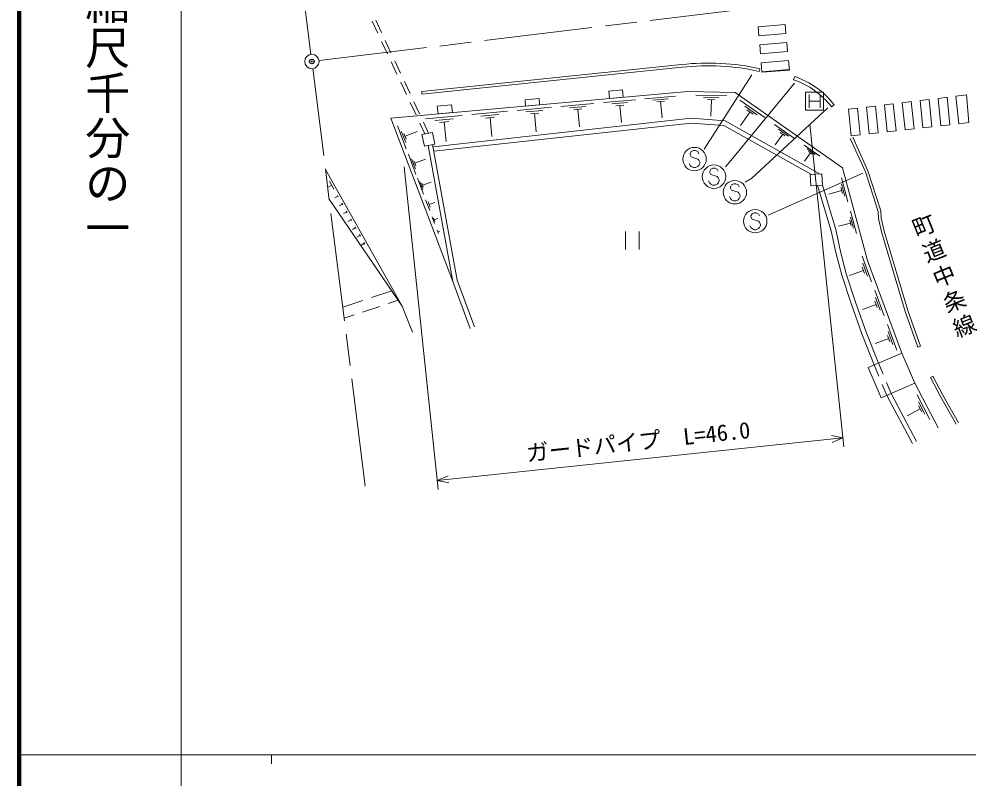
# Model space of a CAD drawing. Units: millimetres, scale not verified. Extents: x 40000 to 680000, y 20000 to 380000.
# Drawn here: x 40000 to 145386, y 202409 to 286683 of the extents above; entities that cross this region are included whole.
import ezdxf
from ezdxf.enums import TextEntityAlignment as Align

# ---------------------------------------------------------------- set-up
doc = ezdxf.new("R2010")
doc.units = ezdxf.units.MM
doc.header["$LTSCALE"] = 1000
doc.header["$PDMODE"] = 32
doc.header["$PDSIZE"] = 500
doc.linetypes.add('CHAIN', pattern=[18.5, 12, -1.5, 3.5, -1.5])
for name, color, linetype, lineweight in [('M-BGD', 7, 'Continuous', 13), ('M-BMK', 2, 'CHAIN', 13), ('M-BMK-SRVR', 3, 'Continuous', 13), ('M-STR-HTXT', 7, 'Continuous', 13), ('M-STR-STRC', 7, 'Continuous', 13), ('M-TTL', 2, 'Continuous', 140), ('M-TTL-BAND', 7, 'Continuous', 13)]:
    doc.layers.add(name, color=color, linetype=linetype, lineweight=lineweight)
doc.layers.add('M-BGD-HTXT', color=7, linetype='Continuous')
doc.layers.add('M-OTRS', color=6, linetype='Continuous')
doc.styles.add('@ＭＳ ゴシック', font='')
doc.styles.add('ＭＳ ゴシック', font='')
doc.styles.get('@ＭＳ ゴシック').set_extended_font_data('@MS Gothic')
doc.styles.get('ＭＳ ゴシック').set_extended_font_data('MS Gothic')

msp = doc.modelspace()

# ---------------------------------------------------------------- linework, layer by layer
at = {"layer": 'M-BGD'}
for p, q in [((79170, 286453), (79805, 285094)), ((79570, 286552), (80206, 285193)), ((80229, 284188), (80864, 282829)), ((80629, 284287), (81265, 282929)), ((81288, 281924), (81923, 280565)), ((81688, 282023), (82324, 280664)), ((84674, 278646), (113498, 281624)), ((84705, 278348), (113529, 281326)), ((122189, 281158), (122124, 280865)), ((82347, 279659), (82983, 278300)), ((82748, 279758), (83383, 278400)), ((126050, 280287), (125928, 279929)), ((84674, 278646), (84705, 278348)), ((115091, 278225), (118536, 278143)), ((83406, 277395), (84042, 276036)), ((83807, 277494), (84442, 276135)), ((100122, 276972), (103784, 277303)), ((104848, 277399), (108374, 277719)), ((105751, 277244), (107514, 277404)), ((109436, 277815), (112831, 278122)), ((110305, 277665), (112002, 277819)), ((110750, 277477), (111599, 277554)), ((111174, 277516), (111338, 275705)), ((115947, 277974), (117670, 277933)), ((116372, 277735), (117233, 277714)), ((116803, 277724), (116759, 275887)), ((119954, 277686), (122722, 275742)), ((90240, 276077), (94186, 276434)), ((95254, 276531), (99056, 276875)), ((96227, 276364), (98128, 276536)), ((96726, 276153), (97676, 276239)), ((97201, 276196), (97384, 274168)), ((101059, 276810), (102890, 276976)), ((101539, 276608), (102455, 276690)), ((101997, 276649), (102174, 274696)), ((106213, 277049), (107094, 277129)), ((106653, 277089), (106824, 275208)), ((121079, 276345), (120042, 274868)), ((120516, 277015), (121900, 276044)), ((120733, 276588), (121425, 276102)), ((130139, 276913), (130439, 277144)), ((84465, 275130), (85029, 273924)), ((84866, 275229), (85437, 274008)), ((85076, 275610), (89170, 275980)), ((86124, 275429), (88171, 275615)), ((86660, 275203), (87684, 275295)), ((87172, 275249), (87370, 273065)), ((91250, 275903), (93223, 276082)), ((91767, 275685), (92754, 275774)), ((92261, 275730), (92451, 273625)), ((82967, 272251), (81997, 274807)), ((82895, 272954), (82410, 274233)), ((82823, 273658), (84187, 274175)), ((123814, 274976), (126035, 273417)), ((124266, 274438), (125376, 273659)), ((124439, 274095), (124995, 273705)), ((82944, 273339), (82702, 273978)), ((124717, 273900), (123885, 272716)), ((127086, 272680), (128843, 271446)), ((127443, 272254), (128322, 271638)), ((127580, 271983), (128020, 271675)), ((84037, 269431), (83191, 271661)), ((83974, 270045), (83551, 271160)), ((84017, 270380), (83806, 270937)), ((83911, 270658), (85101, 271110)), ((127800, 271829), (127142, 270891)), ((84866, 267246), (84193, 269021)), ((131245, 269042), (131954, 266400)), ((74690, 268233), (74342, 268037)), ((74446, 268669), (74935, 267797)), ((84816, 267735), (84479, 268622)), ((84850, 268001), (84682, 268445)), ((84766, 268223), (85712, 268582)), ((131159, 267957), (131336, 267296)), ((131246, 268334), (131600, 267013)), ((82505, 254812), (74408, 266696)), ((75375, 267012), (75027, 266816)), ((75326, 267099), (75424, 266925)), ((131247, 267626), (129839, 267249)), ((75865, 266140), (75516, 265944)), ((75816, 266227), (75914, 266053)), ((85559, 265419), (85109, 266605)), ((85605, 265775), (85380, 266369)), ((85492, 266072), (86125, 266312)), ((76354, 265268), (76005, 265072)), ((76305, 265355), (76403, 265181)), ((86102, 263988), (85827, 264714)), ((86130, 264206), (85992, 264569)), ((86061, 264387), (86449, 264534)), ((132234, 265356), (132900, 262872)), ((132235, 264691), (132568, 263448)), ((76843, 264396), (76495, 264200)), ((76795, 264483), (76892, 264309)), ((77333, 263524), (76984, 263328)), ((77284, 263611), (77382, 263437)), ((132236, 264025), (130911, 263670)), ((132152, 264336), (132319, 263715)), ((77822, 262652), (77473, 262456)), ((77773, 262739), (77871, 262564)), ((86527, 262867), (86389, 263233)), ((86458, 263050), (86702, 263143)), ((107285, 263101), (107285, 261101)), ((108785, 263101), (108785, 261101)), ((78311, 261780), (77963, 261584)), ((78263, 261867), (78360, 261693)), ((133518, 260343), (134579, 257490)), ((133593, 259559), (134124, 258132)), ((133668, 258775), (132147, 258208)), ((133535, 259131), (133801, 258418)), ((81344, 256516), (79104, 255753)), ((134925, 256560), (135987, 253707)), ((78157, 255431), (75917, 254669)), ((80962, 255095), (82061, 255463)), ((134943, 255349), (135208, 254635)), ((135000, 255776), (135531, 254349)), ((78117, 254141), (80014, 254777)), ((135076, 254992), (133554, 254426)), ((76070, 253455), (77169, 253823)), ((136336, 252770), (137397, 249917)), ((136411, 251986), (136942, 250559)), ((136486, 251202), (134964, 250635)), ((136353, 251558), (136619, 250845)), ((139725, 250260), (140008, 250360)), ((135385, 247040), (134872, 248266)), ((135349, 248472), (135863, 247247)), ((141371, 247016), (141106, 246875)), ((136286, 244892), (135772, 246118)), ((136250, 246324), (136764, 245099)), ((139395, 246236), (141965, 241294)), ((136286, 244892), (139113, 239545)), ((136764, 245099), (139572, 239788)), ((139620, 244937), (141031, 242224)), ((139787, 243731), (140140, 243053)), ((139792, 244164), (140497, 242808)), ((139964, 243392), (138517, 242640))]:
    msp.add_line(p, q, dxfattribs=at)
for points in [[(88120, 257541), (81244, 275664), (114186, 278646), (119460, 278521), (131356, 270171), (134118, 259876), (137944, 249593)], [(85927, 272504), (114549, 275657), (118344, 275364), (128878, 269463)], [(86021, 271991), (114558, 275134), (118190, 274854), (127909, 269410)], [(132214, 273427), (133902, 269707), (135309, 265322), (135363, 264543), (135677, 263045), (138320, 254223), (139725, 250260)], [(132487, 273551), (134182, 269816), (135605, 265379), (135661, 264584), (135968, 263119), (138605, 254317), (140008, 250360)], [(90046, 252313), (88120, 257541), (85375, 272638)], [(90534, 252492), (88624, 257678), (85886, 272731)], [(83635, 251893), (82505, 254812), (73996, 269977)], [(128591, 268208), (130102, 263163), (130617, 260758), (131279, 258248), (132276, 255201), (133505, 251715), (134872, 248266)], [(129125, 268237), (130607, 263292), (131123, 260878), (131778, 258395), (132769, 255368), (133992, 251897), (135349, 248472)], [(143952, 241710), (142222, 244779), (141106, 246875)], [(144214, 241858), (142486, 244924), (141371, 247016)]]:
    msp.add_lwpolyline(points, dxfattribs=at)
for points in [[(105506, 277861), (107021, 277998), (106947, 278815), (105432, 278678)], [(96195, 277018), (97754, 277159), (97691, 277849), (96133, 277708)], [(86481, 276138), (88072, 276282), (87995, 277138), (86403, 276994)], [(84973, 272556), (84706, 273858), (85875, 274098), (86142, 272795)], [(127781, 269403), (129057, 269473), (129125, 268237), (127848, 268168)], [(137944, 249593), (139395, 246236), (135642, 244614), (134191, 247972)]]:
    msp.add_lwpolyline(points, close=True, dxfattribs=at)
for centre, radius, start, end in [((116442, 255238), 26550, 77.49871, 96.36522), ((116442, 255238), 26250, 77.49871, 96.36522), ((123061, 271477), 8925, 37.52578, 71.26119), ((123061, 271477), 9304, 37.52578, 71.26119)]:
    msp.add_arc(centre, radius, start, end, dxfattribs=at)
at = {"layer": 'M-BMK'}
for p, q in [((72392, 282757), (67905, 318498)), ((78409, 234818), (72591, 281170))]:
    msp.add_line(p, q, dxfattribs=at)
msp.add_lwpolyline([(73285, 282060), (136565, 289719), (171427, 293936)], dxfattribs=at)
at = {"layer": 'M-BMK-SRVR'}
msp.add_circle((72491, 281964), 800, dxfattribs=at)
at = {"layer": 'M-OTRS'}
msp.add_point((72491, 281964), dxfattribs=at)
at = {"layer": 'M-STR-HTXT'}
for p, q in [((127740, 274988), (131508, 239186)), ((82730, 270250), (86499, 234448)), ((131404, 240180), (130121, 240422)), ((86394, 235442), (131404, 240180)), ((131404, 240180), (130200, 239676)), ((86394, 235442), (87598, 235946)), ((86394, 235442), (87677, 235200))]:
    msp.add_line(p, q, dxfattribs=at)
at = {"layer": 'M-STR-STRC'}
for p, q in [((122010, 285817), (124994, 286072)), ((122087, 284820), (122010, 285817)), ((124994, 286072), (125085, 285076)), ((122087, 284820), (125085, 285076)), ((122165, 283823), (125177, 284080)), ((122243, 282826), (122165, 283823)), ((125177, 284080), (125268, 283084)), ((122243, 282826), (125268, 283084)), ((122321, 281829), (125359, 282088)), ((121307, 280498), (115991, 272233)), ((122399, 280832), (125450, 281092)), ((127264, 276562), (127264, 278562)), ((127264, 278562), (129264, 278562)), ((127639, 278312), (127639, 276812)), ((128889, 278312), (128889, 276812)), ((129264, 278562), (129264, 276562)), ((127639, 277562), (128889, 277562)), ((136991, 277263), (135999, 277142)), ((136991, 277263), (137300, 274273)), ((138977, 277504), (137984, 277384)), ((137984, 277384), (138294, 274385)), ((138977, 277504), (139287, 274498)), ((140963, 277746), (139970, 277625)), ((139970, 277625), (140281, 274610)), ((140963, 277746), (141275, 274723)), ((142949, 277988), (141956, 277867)), ((141956, 277867), (142268, 274835)), ((142949, 277988), (143262, 274947)), ((143941, 278108), (144256, 275060)), ((129264, 276562), (127264, 276562)), ((133020, 276780), (132027, 276659)), ((133020, 276780), (133325, 273823)), ((135006, 277021), (134013, 276901)), ((134013, 276901), (134319, 273936)), ((135006, 277021), (135312, 274048)), ((135999, 277142), (136306, 274161)), ((134319, 273936), (135312, 274048)), ((136306, 274161), (137300, 274273)), ((138294, 274385), (139287, 274498)), ((140281, 274610), (141275, 274723)), ((142268, 274835), (143262, 274947)), ((114583, 271955), (114465, 271719)), ((114819, 272073), (114583, 271955)), ((115056, 272073), (114819, 272073)), ((115292, 271955), (115056, 272073)), ((115410, 271719), (115292, 271955)), ((114465, 271719), (114465, 271601)), ((114465, 271601), (114583, 271364)), ((114583, 271364), (115292, 271128)), ((115292, 271128), (115410, 271010)), ((115410, 271010), (115529, 270773)), ((114465, 270419), (114347, 270655)), ((114583, 270301), (114465, 270419)), ((114819, 270182), (114583, 270301)), ((115056, 270182), (114819, 270182)), ((115292, 270301), (115056, 270182)), ((115410, 270419), (115292, 270301)), ((115529, 270655), (115410, 270419)), ((115529, 270773), (115529, 270655)), ((116741, 270007), (116623, 269771)), ((116978, 270126), (116741, 270007)), ((117214, 270126), (116978, 270126)), ((117451, 270007), (117214, 270126)), ((117569, 269771), (117451, 270007)), ((116623, 269771), (116623, 269653)), ((116623, 269653), (116741, 269416)), ((116741, 269416), (117451, 269180)), ((117451, 269180), (117569, 269062)), ((117569, 269062), (117687, 268826)), ((117687, 268826), (117687, 268707)), ((123097, 264916), (133626, 269549)), ((116623, 268471), (116505, 268707)), ((116741, 268353), (116623, 268471)), ((116978, 268235), (116741, 268353)), ((117214, 268235), (116978, 268235)), ((117451, 268353), (117214, 268235)), ((117569, 268471), (117451, 268353)), ((117687, 268707), (117569, 268471)), ((119058, 268270), (118940, 268034)), ((118940, 268034), (118940, 267916)), ((118940, 267916), (119058, 267679)), ((119294, 268388), (119058, 268270)), ((119530, 268388), (119294, 268388)), ((119767, 268270), (119530, 268388)), ((119885, 268034), (119767, 268270)), ((118940, 266734), (118821, 266970)), ((119058, 266616), (118940, 266734)), ((119058, 267679), (119767, 267443)), ((119767, 267443), (119885, 267325)), ((119885, 266734), (119767, 266616)), ((119885, 267325), (120003, 267088)), ((120003, 266970), (119885, 266734)), ((120003, 267088), (120003, 266970)), ((119294, 266497), (119058, 266616)), ((119530, 266497), (119294, 266497)), ((119767, 266616), (119530, 266497)), ((121321, 265059), (121203, 264823)), ((121203, 264823), (121203, 264704)), ((121203, 264704), (121321, 264468)), ((121558, 265177), (121321, 265059)), ((121794, 265177), (121558, 265177)), ((122030, 265059), (121794, 265177)), ((122149, 264823), (122030, 265059)), ((121203, 263523), (121085, 263759)), ((121321, 263404), (121203, 263523)), ((121321, 264468), (122030, 264232)), ((122030, 264232), (122149, 264113)), ((122149, 263523), (122030, 263404)), ((122149, 264113), (122267, 263877)), ((122267, 263759), (122149, 263523)), ((122267, 263877), (122267, 263759)), ((121558, 263286), (121321, 263404)), ((121794, 263286), (121558, 263286)), ((122030, 263404), (121794, 263286))]:
    msp.add_line(p, q, dxfattribs=at)
for points in [[(125359, 282088), (125457, 281018), (122404, 280772), (122321, 281829)], [(118359, 270286), (118991, 271023), (126045, 279551)], [(144256, 275060), (145363, 275185), (145106, 278250), (143941, 278108)], [(120570, 268548), (121255, 268969), (129730, 276813)], [(132027, 276659), (132331, 273711), (133325, 273823)]]:
    msp.add_lwpolyline(points, dxfattribs=at)
for centre in [(114938, 271128), (117096, 269180), (119412, 267443), (121676, 264232)]:
    msp.add_circle(centre, 1300, dxfattribs=at)
at = {"layer": 'M-TTL'}
msp.add_line((40000, 380000), (40000, 20000), dxfattribs=at)
at = {"layer": 'M-TTL-BAND'}
for p, q in [((58000, 370000), (58000, 20000)), ((40000, 205000), (579000, 205000)), ((68000, 205000), (68000, 204000))]:
    msp.add_line(p, q, dxfattribs=at)

# ---------------------------------------------------------------- texts
at = {"layer": 'M-BGD-HTXT', "insert": (141614, 257522), "char_height": 1833, "attachment_point": 8, "rotation": 291.943, "style": '@ＭＳ ゴシック'}
msp.add_mtext('\\T1.2;町道中条線', dxfattribs=at)
at = {"layer": 'M-STR-HTXT', "style": 'ＭＳ ゴシック'}
msp.add_text('ガードパイプ  L=46.0', height=1833, rotation=6.009, dxfattribs=at).set_placement((108847, 238309), align=Align.BOTTOM_CENTER)
at = {"layer": 'M-TTL-BAND', "style": '@ＭＳ ゴシック'}
msp.add_text('縮尺千分の一', height=3666, rotation=270, dxfattribs=at).set_placement((49777, 261030), align=Align.MIDDLE_RIGHT)

doc.saveas('drawing.dxf')
